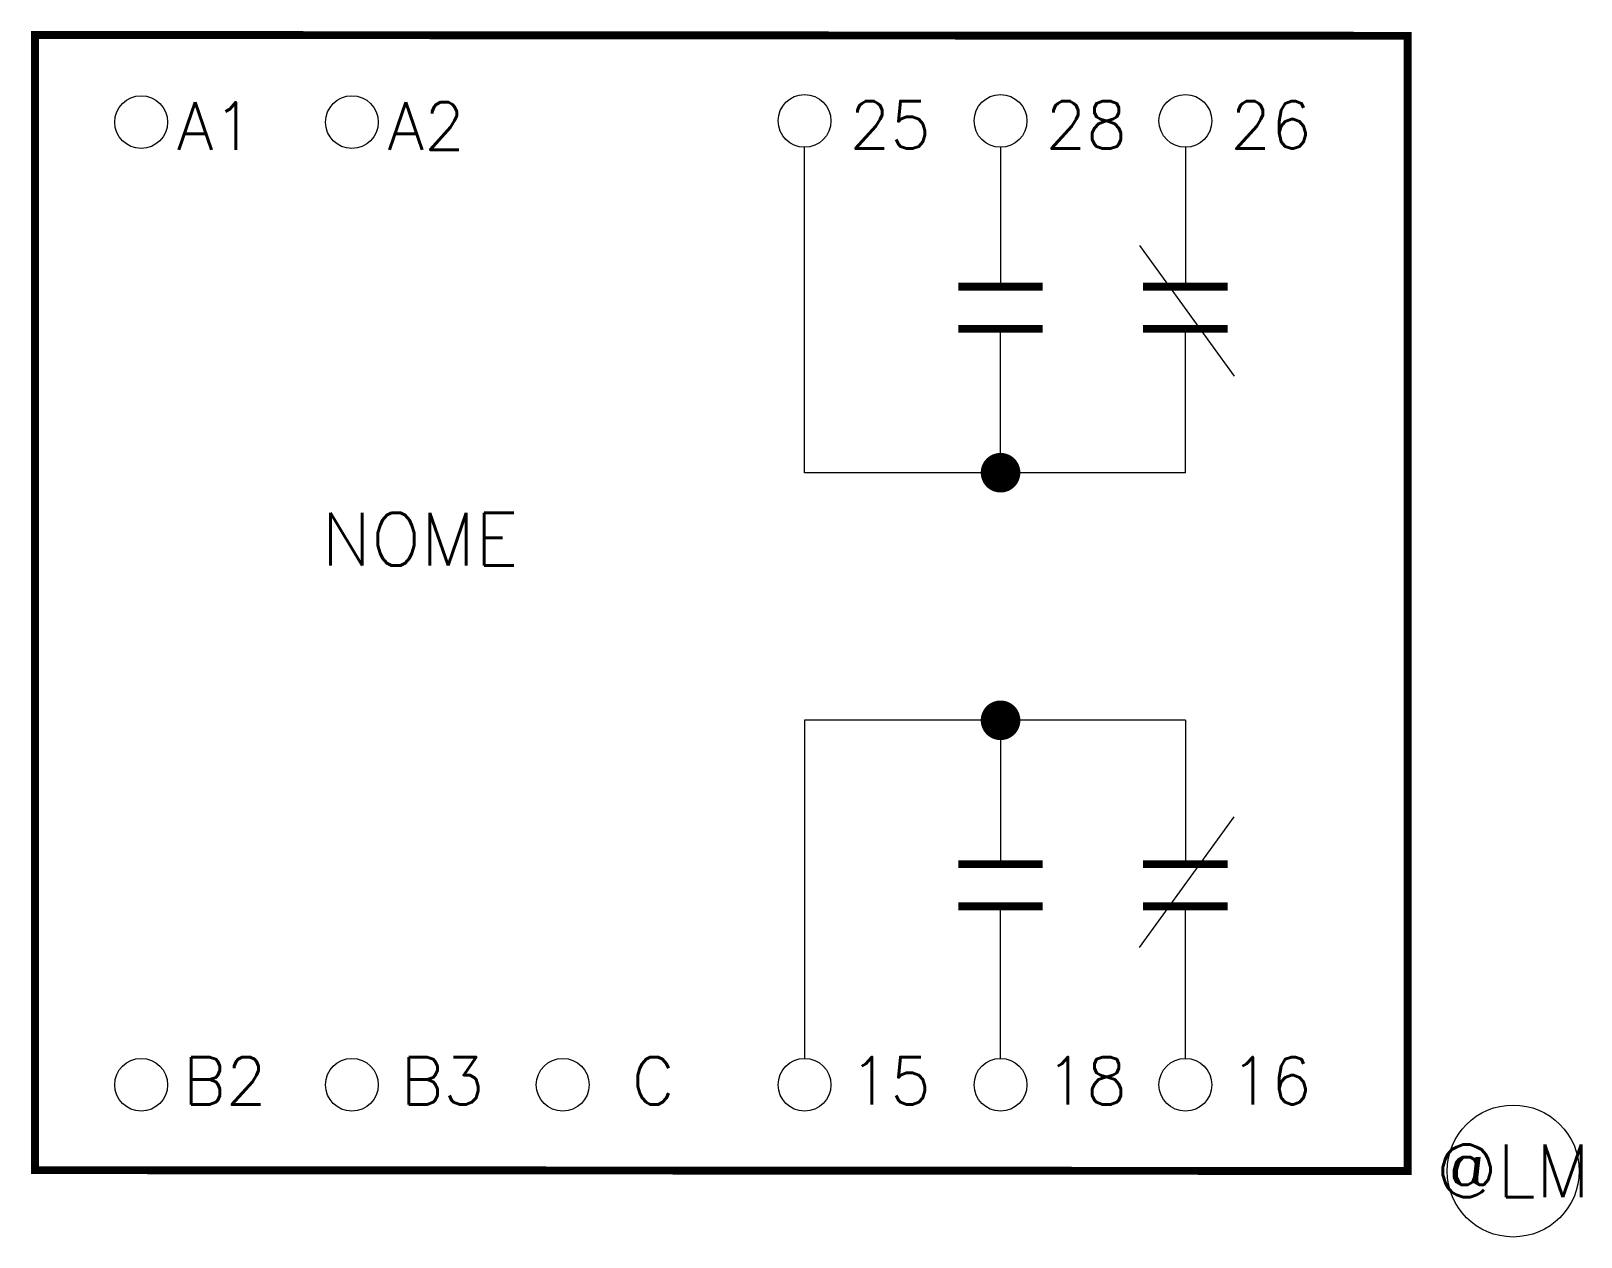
# Model space of a CAD drawing. Header units: millimetres. Extents: x -0.1 to 58.6, y -45.5 to 0.2.
import ezdxf
from ezdxf.enums import TextEntityAlignment as Align

# ---------------------------------------------------------------- set-up
doc = ezdxf.new("R2010")
doc.units = ezdxf.units.MM
doc.styles.add('ROMANS', font='romans', dxfattribs={"height": 0.2})

msp = doc.modelspace()

# ---------------------------------------------------------------- linework, layer by layer
at = {"ltscale": 10}
for p, q in [((41.836, -7.969), (45.42, -12.922)), ((43.569, -16.582), (29.147, -16.582)), ((43.569, -16.582), (29.147, -16.582)), ((43.569, -25.961), (29.147, -25.961)), ((41.836, -34.573), (45.42, -29.62))]:
    msp.add_line(p, q, dxfattribs=at)
at = {"color": 5, "const_width": 0.3}
msp.add_lwpolyline([(0, 0), (0, -43), (51.983, -43.033), (51.983, -0.033)], close=True, dxfattribs=at)
for points in [[(29.147, -16.582), (29.147, -4.256)], [(36.569, -4.256), (36.569, -9.532)], [(43.569, -4.256), (43.569, -9.532)], [(36.569, -16.582), (36.569, -11.132)], [(43.569, -16.582), (43.569, -11.132)], [(29.147, -25.961), (29.147, -38.765)], [(36.569, -25.961), (36.569, -31.411)], [(43.569, -25.961), (43.569, -31.411)], [(36.569, -38.765), (36.569, -33.011)], [(43.569, -38.765), (43.569, -33.011)]]:
    msp.add_lwpolyline(points)
at = {"const_width": 0.3}
for points in [[(38.169, -9.532), (34.969, -9.532)], [(45.169, -9.532), (41.969, -9.532)], [(38.169, -11.132), (34.969, -11.132)], [(45.169, -11.132), (41.969, -11.132)], [(38.169, -31.411), (34.969, -31.411)], [(45.169, -31.411), (41.969, -31.411)], [(38.169, -33.011), (34.969, -33.011)], [(45.169, -33.011), (41.969, -33.011)]]:
    msp.add_lwpolyline(points, dxfattribs=at)
at = {"const_width": 0.75}
for points in [[(36.194, -16.582, -1), (36.944, -16.582, -1)], [(36.194, -25.961, 1), (36.944, -25.961, 1)]]:
    msp.add_lwpolyline(points, format="xyb", close=True, dxfattribs=at)
at = {"linetype": 'Continuous'}
for centre in [(4.021, -3.301), (12.004, -3.301), (29.147, -3.256), (36.569, -3.256), (43.569, -3.256), (4.021, -39.765), (12.004, -39.765), (19.987, -39.765), (29.147, -39.765), (36.569, -39.765), (43.569, -39.765)]:
    msp.add_circle(centre, 1, dxfattribs=at)
msp.add_circle((55.983, -43.033), 2.5)

# ---------------------------------------------------------------- texts
at = {"color": 7, "style": 'ROMANS', "flags": 4}
for tag, text, height, p in [('A1', 'A1', 1.8, (6.835, -3.451)), ('A2', 'A2', 1.8, (14.815, -3.451)), ('25', '25', 1.8, (32.39, -3.406)), ('28', '28', 1.8, (39.812, -3.406)), ('26', '26', 1.8, (46.812, -3.406)), ('NOME', 'NOME', 2, (14.573, -19.1)), ('B2', 'B2', 1.8, (7.192, -39.615)), ('B3', 'B3', 1.8, (15.432, -39.615)), ('C', 'C', 1.8, (23.415, -39.615)), ('15', '15', 1.8, (32.39, -39.615)), ('18', '18', 1.8, (39.812, -39.615)), ('16', '16', 1.8, (46.812, -39.615)), ('@LM', '@LM', 2, (55.98, -43.03))]:
    msp.add_attdef(tag, text=text, height=height, dxfattribs=at).set_placement(p, align=Align.MIDDLE_CENTER)

doc.saveas('drawing.dxf')
